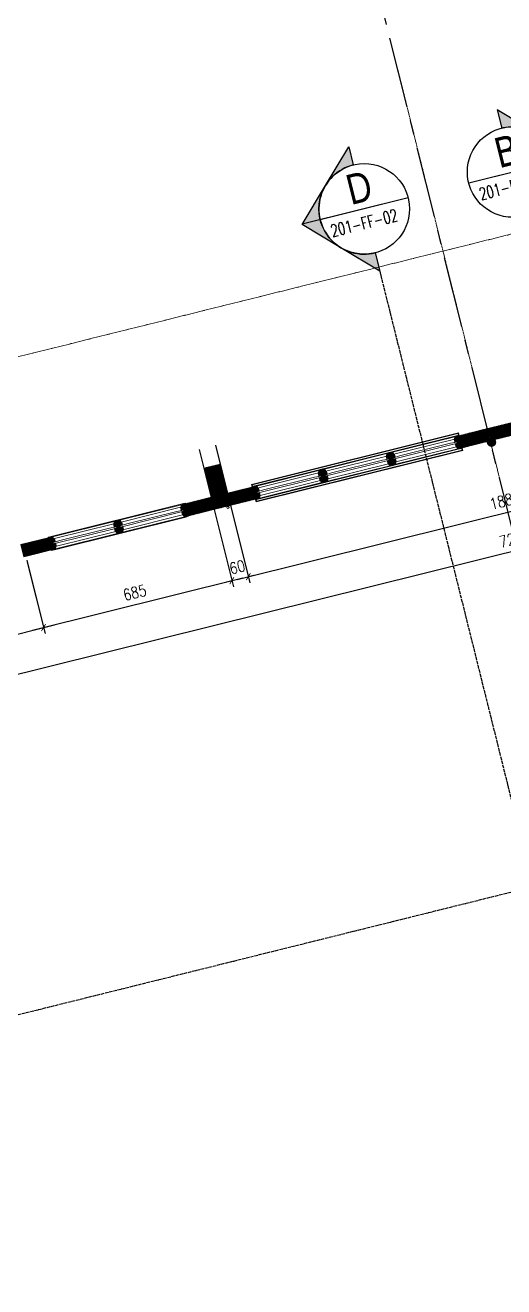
# Model space of a CAD drawing. Header units: inches. Extents: x 122939 to 389145, y 29603 to 529479.
# Drawn here: x 340435 to 342125, y 494745 to 499204 of the extents above; entities that cross this region are included whole.
import ezdxf

# ---------------------------------------------------------------- set-up
doc = ezdxf.new("R2010")
doc.units = ezdxf.units.IN
doc.header["$MEASUREMENT"] = 0
for name, pattern in [('ACAD_ISO04W100', [30, 24, -3, 0, -3]), ('ACAD_ISO10W100', [18, 12, -3, 0, -3]), ('CENTER', [2, 1.25, -0.25, 0.25, -0.25]), ('CENTERX2', [4, 2.5, -0.5, 0.5, -0.5]), ('PHANTOM-Z', [69.2, 60, -1.4, 2.5, -1.4, 2.5, -1.4])]:
    doc.linetypes.add(name, pattern=pattern)
for name, color, linetype in [('0 toilet wall finishing', 8, 'Continuous'), ('A-AXIS', 1, 'Continuous'), ('FURNITURE', 252, 'Continuous'), ('hatch', 8, 'Continuous'), ('Layer7', 8, 'Continuous')]:
    doc.layers.add(name, color=color, linetype=linetype)
for name, color, linetype, lineweight in [('a-cut', 30, 'PHANTOM-Z', 18), ('A-Dim-ID', 9, 'Continuous', 20), ('CUTTING LN', 162, 'ACAD_ISO10W100', 25), ('GRC', 41, 'Continuous', 0)]:
    doc.layers.add(name, color=color, linetype=linetype, lineweight=lineweight)
doc.styles.add('ID-ARIAL', font='arial.ttf')
doc.styles.add('ID-ROMA', font='ROMANS.shx', dxfattribs={"width": 0.8})
doc.styles.add('ST9', font='romans.shx', dxfattribs={"width": 0.8})
doc.dimstyles.new('DIM-20', dxfattribs={"dimscale": 1000, "dimtxt": 0.044, "dimasz": 0.035, "dimexe": 0.022, "dimexo": 0.022, "dimgap": 0.022, "dimtad": 1, "dimdec": 0, "dimzin": 0, "dimdsep": 46, "dimtxsty": 'ST9', "dimblk1": 'ARCHTICK', "dimblk2": 'ARCHTICK', "dimsah": 1, "dimcen": 0.088, "dimdle": 0.04, "dimclrd": 256, "dimclre": 256, "dimclrt": 3, "dimadec": 0, "dimazin": 0, "dimtfac": 1, "dimtdec": 0, "dimtix": 1, "dimtofl": 0, "dimtmove": 1, "dimatfit": 3, "dimldrblk": 'CLOSED', "dimfxl": 1, "dimtolj": 1, "dimtzin": 0, "dimarcsym": 0})
pattern_1 = [(135, (-4101.4994, -5827.568), (-1.76776695, -1.76776695), [])]
pattern_2 = [(135, (-3108.8667, -5827.568), (-1.76776695, -1.76776695), [])]
pattern_3 = [(135, (247.5, 0), (-1.76776695, -1.76776695), [])]

# ---------------------------------------------------------------- blocks, each defined once
blk = doc.blocks.new('XCROSS')
h = blk.add_hatch(color=6)
edge = h.paths.add_edge_path()
edge.add_arc((12259.1, 2162.8), 160, 90, 270)
edge.add_line((12259.1, 2002.8), (12259.1, 1936.5))
edge.add_line((12259.1, 1936.5), (12146, 2049.7))
edge.add_line((12146, 2049.7), (12032.8, 2162.8))
edge.add_line((12032.8, 2162.8), (12146, 2275.9))
edge.add_line((12146, 2275.9), (12259.1, 2389.1))
edge.add_line((12259.1, 2389.1), (12259.1, 2322.8))
h = blk.add_hatch(color=6)
edge = h.paths.add_edge_path()
edge.add_arc((12799.4, 2162.8), 160, -90, 90, ccw=False)
edge.add_line((12799.4, 2002.8), (12799.4, 1936.5))
edge.add_line((12799.4, 1936.5), (12912.5, 2049.7))
edge.add_line((12912.5, 2049.7), (13025.7, 2162.8))
edge.add_line((13025.7, 2162.8), (12912.5, 2275.9))
edge.add_line((12912.5, 2275.9), (12799.4, 2389.1))
edge.add_line((12799.4, 2389.1), (12799.4, 2322.8))
at = {"color": 181}
for p, q in [((12419.1, 2162.8, 0), (12099.1, 2162.8, 0)), ((12639.4, 2162.8, 0), (12959.4, 2162.8, 0))]:
    blk.add_line(p, q, dxfattribs=at)
at = {"color": 181, "elevation": 0}
for points in [[(12259.1, 2322.8, 1), (12259.1, 2002.8), (12259.1, 1936.5), (12146, 2049.7), (12032.8, 2162.8), (12146, 2275.9), (12259.1, 2389.1)], [(12799.4, 2322.8, -1), (12799.4, 2002.8), (12799.4, 1936.5), (12912.5, 2049.7), (13025.7, 2162.8), (12912.5, 2275.9), (12799.4, 2389.1)]]:
    blk.add_lwpolyline(points, format="xyb", close=True, dxfattribs=at)
at = {"color": 181}
for centre in [(12259.1, 2162.8, 0), (12799.4, 2162.8, 0)]:
    blk.add_circle(centre, 160, dxfattribs=at)
at = {"layer": 'A-AXIS', "elevation": 0}
for points in [[(12419.1, 2162.8), (12033.5, 2162.8)], [(12639.4, 2162.8), (13025, 2162.8)]]:
    blk.add_lwpolyline(points, dxfattribs=at)
at = {"layer": 'CUTTING LN', "linetype": 'ACAD_ISO04W100', "ltscale": 0.5}
for p, q in [((12259.1, 1980.9, 0), (12259.1, -4042.7, 0)), ((8286.1, -305.3, 0), (17078.1, -305.3, 0))]:
    blk.add_line(p, q, dxfattribs=at)
at = {"color": 254, "transparency": 16777216, "style": 'ID-ARIAL', "width": 0.8}
for s, p in [('D', (12216.6, 2186.8, 0)), ('B', (12756.9, 2186.8, 0))]:
    blk.add_text(s, height=106.8, rotation=360, dxfattribs=at).set_placement(p)
at = {"color": 0, "ltscale": 2, "transparency": 16777216, "style": 'ID-ROMA', "width": 0.7}
for s, p in [('201-FF-02', (12126.3, 2093.2, 0)), ('201-FF-01', (12666.6, 2093.2, 0))]:
    blk.add_text(s, height=42.72, rotation=360, dxfattribs=at).set_placement(p)
blk = doc.blocks.new('_ARCHTICK')
at = {"color": 0, "linetype": 'ByBlock', "const_width": 0.15}
blk.add_lwpolyline([(-0.5, -0.5), (0.5, 0.5)], dxfattribs=at)
blk = doc.blocks.new('*D53')
at = {"layer": 'A-Dim-ID', "lineweight": -2, "transparency": 16777216}
for p, q in [((340440.5, 497313.5), (340505.1, 497053.7)), ((338579.4, 496597.2), (340538.7, 497084.7)), ((338637.2, 496530.6), (338612.9, 496628.2))]:
    blk.add_line(p, q, dxfattribs=at)
at = {"layer": 'Defpoints', "color": 0, "transparency": 16777216}
for p in [(340435.2, 497334.8), (340499.8, 497075), (338642.5, 496509.3, 0)]:
    blk.add_point(p, dxfattribs=at)
at = {"layer": 'A-Dim-ID', "lineweight": -2, "transparency": 16777216, "xscale": 20, "yscale": 20, "zscale": 20}
for p, rotation in [((340499.8, 497075), 13.9714232829857), ((338618.2, 496606.9), 193.9714232829857)]:
    blk.add_blockref('_ARCHTICK', p, dxfattribs=dict(at, rotation=rotation))
at = {"layer": 'A-Dim-ID', "color": 3, "transparency": 16777216, "insert": (339548.9, 496881.7), "char_height": 40, "attachment_point": 5, "rotation": 13.9714, "style": 'ST9'}
blk.add_mtext('\\A1;1939', dxfattribs=at)
blk = doc.blocks.new('_CLOSED')
at = {"color": 0, "linetype": 'ByBlock'}
for p, q in [((-1, 0.17), (0, 0)), ((-1, 0.17), (-1, -0.17)), ((0, 0), (-1, -0.17)), ((0, 0), (-1, 0))]:
    blk.add_line(p, q, dxfattribs=at)
blk = doc.blocks.new('*D54')
at = {"layer": 'A-Dim-ID', "lineweight": -2, "transparency": 16777216}
for p, q in [((342941.1, 498175.5), (343061.9, 497689.8)), ((341107.5, 497719.3), (341228.4, 497233.6)), ((341184.2, 497245.3), (343095.4, 497720.8))]:
    blk.add_line(p, q, dxfattribs=at)
at = {"layer": 'Defpoints', "color": 0, "transparency": 16777216}
for p in [(342935.8, 498196.8), (341102.2, 497740.6), (343056.6, 497711.2)]:
    blk.add_point(p, dxfattribs=at)
at = {"layer": 'A-Dim-ID', "lineweight": -2, "transparency": 16777216, "xscale": 20, "yscale": 20, "zscale": 20}
for p, rotation in [((343056.6, 497711.2), 13.9714232829857), ((341223.1, 497255), 193.9714232829857)]:
    blk.add_blockref('_ARCHTICK', p, dxfattribs=dict(at, rotation=rotation))
at = {"layer": 'A-Dim-ID', "color": 3, "transparency": 16777216, "insert": (342129.7, 497523.8), "char_height": 40, "attachment_point": 5, "rotation": 13.9714, "style": 'ST9'}
blk.add_mtext('\\A1;1889', dxfattribs=at)
blk = doc.blocks.new('*D71')
at = {"layer": 'A-Dim-ID', "lineweight": -2, "transparency": 16777216}
for p, q in [((338612.7, 496463.2), (345734.9, 498235.2)), ((345689.9, 498250.2), (345701.4, 498204.2)), ((338651.2, 496474.4), (338646.2, 496494.2))]:
    blk.add_line(p, q, dxfattribs=at)
at = {"layer": 'Defpoints', "color": 0, "transparency": 16777216}
for p in [(345684.6, 498271.6, 0), (345696.1, 498225.5), (338656.5, 496453.1, 0)]:
    blk.add_point(p, dxfattribs=at)
at = {"layer": 'A-Dim-ID', "lineweight": -2, "transparency": 16777216, "xscale": 20, "yscale": 20, "zscale": 20}
for p, rotation in [((345696.1, 498225.5), 13.9714232829857), ((338651.5, 496472.9), 193.9714232829857)]:
    blk.add_blockref('_ARCHTICK', p, dxfattribs=dict(at, rotation=rotation))
at = {"layer": 'A-Dim-ID', "color": 3, "transparency": 16777216, "insert": (342163.7, 497389.9), "char_height": 40, "attachment_point": 5, "rotation": 13.9714, "style": 'ST9'}
blk.add_mtext('\\A1;7259', dxfattribs=at)
blk = doc.blocks.new('A$C276B60FF')
at = {"layer": 'FURNITURE', "color": 0, "lineweight": 5}
for p, q in [((4, -4.7, -468.2), (5.3, -3.4, -468.2)), ((4, -6.4, -468.2), (5.2, -5.2, -468.2)), ((5.2, -4.4, -468.2), (4.2, -4.9, -468.2)), ((5.1, -6.2, -468.2), (4.2, -6.6, -468.2)), ((8, -4.7, -468.2), (6.7, -3.4, -468.2)), ((6.8, -4.4, -468.2), (7.9, -4.9, -468.2)), ((8, -6.4, -468.2), (6.9, -5.2, -468.2)), ((6.9, -6.2, -468.2), (7.9, -6.6, -468.2))]:
    blk.add_line(p, q, dxfattribs=at)
at = {"layer": 'FURNITURE', "color": 0, "lineweight": 5, "elevation": -468.2}
for points in [[(3, -9.9), (3, -7.9, -0.371091), (3.5, -7.4, -0.011049), (5, -7.3, -0.011049)], [(7, -7.3, -0.01116), (8.5, -7.4, -0.382087), (9, -7.9), (9, -9, -0.302252), (8.7, -9.5, -0.080721), (3.5, -10.4, -0.418), (3, -9.9)], [(6.7, -3.4), (6.7, -2.9, 0.873613), (5.4, -3), (5.3, -3.4)]]:
    blk.add_lwpolyline(points, format="xyb", dxfattribs=at)
for points in [[(5.1, -6.2), (5, -7.3)], [(5.2, -4.4), (5.2, -5.2)], [(6.9, -5.2), (6.8, -4.4)], [(7, -7.3), (6.9, -6.2)]]:
    blk.add_lwpolyline(points, dxfattribs=at)
at = {"layer": 'FURNITURE', "color": 0, "lineweight": 5}
for centre, start, end in [((4.1, -4.8, -468.2), 141.1325, 292.0729), ((4.1, -6.5, -468.2), 141.1325, 292.0729), ((7.9, -4.8, -468.2), 247.9271, 38.8675), ((7.9, -6.5, -468.2), 247.9271, 38.8675)]:
    blk.add_arc(centre, 0.1, start, end, dxfattribs=at)
blk = doc.blocks.new('french door top')
at = {"lineweight": 0}
h = blk.add_hatch(dxfattribs=at)
h.set_pattern_fill('ANSI31', color=8, scale=20, angle=90)
h.paths.add_polyline_path([(5903.7, 5862.5), (6003.7, 5862.5), (6003.7, 5906.5), (5903.7, 5906.5)])
h = blk.add_hatch(dxfattribs=at)
h.set_pattern_fill('ANSI31', color=8, scale=20)
h.paths.add_polyline_path([(6003.7, 5860.5), (6013.7, 5860.5), (6013.7, 5887.5), (6023.7, 5887.5), (6023.7, 5898.5), (6021.7, 5898.5, 0.414214), (6013.7, 5906.5), (6013.7, 5908.5), (6003.7, 5908.5)])
h = blk.add_hatch(dxfattribs=at)
h.set_pattern_fill('ANSI31', color=8, scale=20)
edge = h.paths.add_edge_path()
edge.add_line((6251.2, 5860.5), (6251.2, 5887.5))
edge.add_line((6251.2, 5887.5), (6241.2, 5887.5))
edge.add_line((6241.2, 5887.5), (6241.2, 5898.5))
edge.add_line((6241.2, 5898.5), (6243.2, 5898.5))
edge.add_arc((6251.2, 5898.5), 8, 90, 180, ccw=False)
edge.add_line((6251.2, 5906.5), (6251.2, 5908.5))
edge.add_line((6251.2, 5908.5), (6261.2, 5908.5))
edge.add_line((6261.2, 5908.5), (6261.2, 5906.5))
edge.add_arc((6261.2, 5898.5), 8, 0, 90, ccw=False)
edge.add_line((6269.2, 5898.5), (6271.2, 5898.5))
edge.add_line((6271.2, 5898.5), (6271.2, 5887.5))
edge.add_line((6271.2, 5887.5), (6261.2, 5887.5))
edge.add_line((6261.2, 5887.5), (6261.2, 5860.5))
edge.add_line((6261.2, 5860.5), (6251.2, 5860.5))
h = blk.add_hatch(dxfattribs=at)
h.set_pattern_fill('ANSI31', color=8, scale=20)
h.set_pattern_definition([(45, (247.5, 0), (-1.76776695, 1.76776695), [])])
edge = h.paths.add_edge_path()
edge.add_line((6498.7, 5860.5), (6498.7, 5887.5))
edge.add_line((6498.7, 5887.5), (6488.7, 5887.5))
edge.add_line((6488.7, 5887.5), (6488.7, 5898.5))
edge.add_line((6488.7, 5898.5), (6490.7, 5898.5))
edge.add_arc((6498.7, 5898.5), 8, 90, 180, ccw=False)
edge.add_line((6498.7, 5906.5), (6498.7, 5908.5))
edge.add_line((6498.7, 5908.5), (6508.7, 5908.5))
edge.add_line((6508.7, 5908.5), (6508.7, 5906.5))
edge.add_arc((6508.7, 5898.5), 8, 0, 90, ccw=False)
edge.add_line((6516.7, 5898.5), (6518.7, 5898.5))
edge.add_line((6518.7, 5898.5), (6518.7, 5887.5))
edge.add_line((6518.7, 5887.5), (6508.7, 5887.5))
edge.add_line((6508.7, 5887.5), (6508.7, 5860.5))
edge.add_line((6508.7, 5860.5), (6498.7, 5860.5))
h = blk.add_hatch(dxfattribs=at)
h.set_pattern_fill('ANSI31', color=8, scale=20)
h.paths.add_polyline_path([(6736.2, 5898.5), (6738.2, 5898.5, -0.414214), (6746.2, 5906.5), (6746.2, 5908.5), (6756.2, 5908.5), (6756.2, 5860.5), (6746.2, 5860.5), (6746.2, 5887.5), (6736.2, 5887.5)])
h = blk.add_hatch(dxfattribs=at)
h.set_pattern_fill('ANSI31', color=8, scale=20, angle=90)
edge = h.paths.add_edge_path()
edge.add_line((6856.2, 5862.5), (6756.2, 5862.5))
edge.add_line((6756.2, 5862.5), (6756.2, 5906.5))
edge.add_line((6756.2, 5906.5), (6855.8, 5906.5))
edge.add_line((6855.8, 5906.5), (6855.8, 5862.5))
h = blk.add_hatch(dxfattribs=at)
h.set_pattern_fill('ANSI31', color=8, scale=20, angle=90)
h.paths.add_polyline_path([(6023.7, 5881.5), (6013.7, 5881.5), (6013.7, 5862.5, 0.414214), (6021.7, 5870.5), (6023.7, 5870.5)])
h = blk.add_hatch(dxfattribs=at)
h.set_pattern_fill('ANSI31', color=8, scale=20, angle=90)
edge = h.paths.add_edge_path()
edge.add_line((6251.2, 5862.5), (6251.2, 5881.5))
edge.add_line((6251.2, 5881.5), (6241.2, 5881.5))
edge.add_line((6241.2, 5881.5), (6241.2, 5870.5))
edge.add_line((6241.2, 5870.5), (6243.2, 5870.5))
edge.add_arc((6251.2, 5870.5), 8, 180, 270)
h = blk.add_hatch(dxfattribs=at)
h.set_pattern_fill('ANSI31', color=8, scale=20, angle=90)
edge = h.paths.add_edge_path()
edge.add_line((6261.2, 5862.5), (6261.2, 5881.5))
edge.add_line((6261.2, 5881.5), (6271.2, 5881.5))
edge.add_line((6271.2, 5881.5), (6271.2, 5870.5))
edge.add_line((6271.2, 5870.5), (6269.2, 5870.5))
edge.add_arc((6261.2, 5870.5), 8, -90, 0, ccw=False)
h = blk.add_hatch(dxfattribs=at)
h.set_pattern_fill('ANSI31', color=8, scale=20, angle=90)
h.set_pattern_definition(pattern_3)
edge = h.paths.add_edge_path()
edge.add_line((6498.7, 5862.5), (6498.7, 5881.5))
edge.add_line((6498.7, 5881.5), (6488.7, 5881.5))
edge.add_line((6488.7, 5881.5), (6488.7, 5870.5))
edge.add_line((6488.7, 5870.5), (6490.7, 5870.5))
edge.add_arc((6498.7, 5870.5), 8, 180, 270)
h = blk.add_hatch(dxfattribs=at)
h.set_pattern_fill('ANSI31', color=8, scale=20, angle=90)
h.set_pattern_definition(pattern_3)
edge = h.paths.add_edge_path()
edge.add_line((6508.7, 5862.5), (6508.7, 5881.5))
edge.add_line((6508.7, 5881.5), (6518.7, 5881.5))
edge.add_line((6518.7, 5881.5), (6518.7, 5870.5))
edge.add_line((6518.7, 5870.5), (6516.7, 5870.5))
edge.add_arc((6508.7, 5870.5), 8, -90, 0, ccw=False)
h = blk.add_hatch(dxfattribs=at)
h.set_pattern_fill('ANSI31', color=8, scale=20, angle=90)
h.paths.add_polyline_path([(6736.2, 5881.5), (6746.2, 5881.5), (6746.2, 5862.5, -0.414214), (6738.2, 5870.5), (6736.2, 5870.5)])
at = {"color": 8, "lineweight": 0}
for p, q in [((6746.2, 5908.5), (6013.7, 5908.5)), ((6251.2, 5906.5), (6013.7, 5906.5)), ((6243.2, 5898.5), (6021.7, 5898.5)), ((6498.7, 5906.5), (6261.2, 5906.5)), ((6490.7, 5898.5), (6269.2, 5898.5)), ((6746.2, 5906.5), (6508.7, 5906.5)), ((6736.2, 5898.5), (6516.7, 5898.5)), ((6251.2, 5862.5), (6013.7, 5862.5)), ((6746.2, 5860.5), (6013.7, 5860.5)), ((6243.2, 5870.5), (6021.7, 5870.5)), ((6498.7, 5862.5), (6261.2, 5862.5)), ((6490.7, 5870.5), (6269.2, 5870.5)), ((6746.2, 5862.5), (6508.7, 5862.5)), ((6736.2, 5870.5), (6516.7, 5870.5))]:
    blk.add_line(p, q, dxfattribs=at)
at = {"color": 0, "lineweight": -2, "elevation": 0}
for points in [[(5903.7, 5862.5), (6003.7, 5862.5), (6003.7, 5906.5), (5903.7, 5906.5), (5903.7, 5862.5)], [(6856.2, 5862.5), (6756.2, 5862.5), (6756.2, 5906.5), (6855.8, 5906.5), (6855.8, 5862.5)]]:
    blk.add_lwpolyline(points, dxfattribs=at)
for points in [[(6013.7, 5860.5), (6003.7, 5860.5), (6003.7, 5908.5), (6013.7, 5908.5), (6013.7, 5906.5, -0.414214), (6021.7, 5898.5), (6023.7, 5898.5), (6023.7, 5887.5), (6013.7, 5887.5), (6013.7, 5860.5)], [(6746.2, 5860.5), (6756.2, 5860.5), (6756.2, 5908.5), (6746.2, 5908.5), (6746.2, 5906.5, 0.414214), (6738.2, 5898.5), (6736.2, 5898.5), (6736.2, 5887.5), (6746.2, 5887.5), (6746.2, 5860.5)], [(6013.7, 5862.5), (6013.7, 5881.5), (6023.7, 5881.5), (6023.7, 5870.5), (6021.7, 5870.5, -0.414214), (6013.7, 5862.5, 1)], [(6251.2, 5862.5), (6251.2, 5881.5), (6241.2, 5881.5), (6241.2, 5870.5), (6243.2, 5870.5, 0.414214), (6251.2, 5862.5, -1)], [(6261.2, 5862.5), (6261.2, 5881.5), (6271.2, 5881.5), (6271.2, 5870.5), (6269.2, 5870.5, -0.414214), (6261.2, 5862.5, 1)], [(6746.2, 5862.5), (6746.2, 5881.5), (6736.2, 5881.5), (6736.2, 5870.5), (6738.2, 5870.5, 0.414214), (6746.2, 5862.5, -1)]]:
    blk.add_lwpolyline(points, format="xyb", dxfattribs=at)
at = {"color": 0, "elevation": 0}
for points in [[(6040, 5887.7), (6015.7, 5885.7), (6015.7, 5881.7), (6249.2, 5881.7), (6249.2, 5885.7), (6225, 5887.7)], [(6535, 5887.7), (6510.7, 5885.7), (6510.7, 5881.7), (6744.2, 5881.7), (6744.2, 5885.7), (6720, 5887.7)]]:
    blk.add_lwpolyline(points, close=True, dxfattribs=at)
at = {"color": 0, "lineweight": -2, "elevation": 0}
blk.add_lwpolyline([(6251.2, 5860.5), (6251.2, 5887.5), (6241.2, 5887.5), (6241.2, 5898.5), (6243.2, 5898.5, -0.414214), (6251.2, 5906.5), (6251.2, 5908.5), (6261.2, 5908.5), (6261.2, 5906.5, -0.414214), (6269.2, 5898.5), (6271.2, 5898.5), (6271.2, 5887.5), (6261.2, 5887.5), (6261.2, 5860.5)], format="xyb", close=True, dxfattribs=at)
at = {"color": 0}
blk.add_lwpolyline([(6287.5, 5887.7), (6263.2, 5885.7), (6263.2, 5881.7), (6496.7, 5881.7), (6496.7, 5885.7), (6472.5, 5887.7)], close=True, dxfattribs=at)
at = {"color": 0, "lineweight": -2}
blk.add_lwpolyline([(6508.7, 5860.5), (6508.7, 5887.5), (6518.7, 5887.5), (6518.7, 5898.5), (6516.7, 5898.5, 0.414214), (6508.7, 5906.5), (6508.7, 5908.5), (6498.7, 5908.5), (6498.7, 5906.5, 0.414214), (6490.7, 5898.5), (6488.7, 5898.5), (6488.7, 5887.5), (6498.7, 5887.5), (6498.7, 5860.5)], format="xyb", close=True, dxfattribs=at)
for points in [[(6498.7, 5862.5), (6498.7, 5881.5), (6488.7, 5881.5), (6488.7, 5870.5), (6490.7, 5870.5, 0.414214), (6498.7, 5862.5, -1)], [(6508.7, 5862.5), (6508.7, 5881.5), (6518.7, 5881.5), (6518.7, 5870.5), (6516.7, 5870.5, -0.414214), (6508.7, 5862.5, 1)]]:
    blk.add_lwpolyline(points, format="xyb", dxfattribs=at)
blk = doc.blocks.new('A$C419e398c')
at = {"lineweight": 0}
h = blk.add_hatch(dxfattribs=at)
h.set_pattern_fill('ANSI31', color=8, scale=20, angle=90)
h.set_pattern_definition(pattern_1)
h.paths.add_polyline_path([(103.3, 416.3), (203.3, 416.3), (203.3, 372.3), (103.3, 372.3)])
h = blk.add_hatch(dxfattribs=at)
h.set_pattern_fill('ANSI31', color=8, scale=20)
h.set_pattern_definition([(45, (-3359.5162, -5827.568), (-1.76776695, 1.76776695), [])])
h.paths.add_polyline_path([(223.3, 380.3), (221.3, 380.3, -0.414214), (213.3, 372.3), (213.3, 370.3), (203.3, 370.3), (203.3, 418.3), (213.3, 418.3), (213.3, 391.3), (223.3, 391.3)])
h = blk.add_hatch(dxfattribs=at)
h.set_pattern_fill('ANSI31', color=8, scale=20, angle=90)
h.set_pattern_definition([(135, (-3359.5162, -5827.568), (-1.76776695, -1.76776695), [])])
h.paths.add_polyline_path([(223.3, 397.3), (213.3, 397.3), (213.3, 416.3, -0.414214), (221.3, 408.3), (223.3, 408.3)])
h = blk.add_hatch(dxfattribs=at)
h.set_pattern_fill('ANSI31', color=8, scale=20)
h.set_pattern_definition([(45, (-3108.8667, -5827.568), (-1.76776695, 1.76776695), [])])
edge = h.paths.add_edge_path()
edge.add_line((457.6, 418.3), (457.6, 391.3))
edge.add_line((457.6, 391.3), (467.6, 391.3))
edge.add_line((467.6, 391.3), (467.6, 380.3))
edge.add_line((467.6, 380.3), (465.6, 380.3))
edge.add_arc((457.6, 380.3), 8, -90.0001, -0.0001, ccw=False)
edge.add_line((457.6, 372.3), (457.6, 370.3))
edge.add_line((457.6, 370.3), (447.6, 370.3))
edge.add_line((447.6, 370.3), (447.6, 372.3))
edge.add_arc((447.6, 380.3), 8, -180.0001, -90.0001, ccw=False)
edge.add_line((439.6, 380.3), (437.6, 380.3))
edge.add_line((437.6, 380.3), (437.6, 391.3))
edge.add_line((437.6, 391.3), (447.6, 391.3))
edge.add_line((447.6, 391.3), (447.6, 418.3))
edge.add_line((447.6, 418.3), (457.6, 418.3))
h = blk.add_hatch(dxfattribs=at)
h.set_pattern_fill('ANSI31', color=8, scale=20, angle=90)
h.set_pattern_definition(pattern_2)
edge = h.paths.add_edge_path()
edge.add_line((447.6, 416.3), (447.6, 397.3))
edge.add_line((447.6, 397.3), (437.6, 397.3))
edge.add_line((437.6, 397.3), (437.6, 408.3))
edge.add_line((437.6, 408.3), (439.6, 408.3))
edge.add_arc((447.6, 408.3), 8, -270.0001, -180.0001, ccw=False)
h = blk.add_hatch(dxfattribs=at)
h.set_pattern_fill('ANSI31', color=8, scale=20, angle=90)
h.set_pattern_definition(pattern_2)
edge = h.paths.add_edge_path()
edge.add_line((457.6, 416.3), (457.6, 397.3))
edge.add_line((457.6, 397.3), (467.6, 397.3))
edge.add_line((467.6, 397.3), (467.6, 408.3))
edge.add_line((467.6, 408.3), (465.6, 408.3))
edge.add_arc((457.6, 408.3), 8, -0.0001, 89.9999)
h = blk.add_hatch(dxfattribs=at)
h.set_pattern_fill('ANSI31', color=8, scale=20)
h.set_pattern_definition([(45, (-4103.5846, -5827.568), (-1.76776695, 1.76776695), [])])
h.paths.add_polyline_path([(682.1, 380.3), (684.1, 380.3, 0.414214), (692.1, 372.3), (692.1, 370.3), (702.1, 370.3), (702.1, 418.3), (692.1, 418.3), (692.1, 391.3), (682.1, 391.3)])
h = blk.add_hatch(dxfattribs=at)
h.set_pattern_fill('ANSI31', color=8, scale=20, angle=90)
h.set_pattern_definition([(135, (-4103.5846, -5827.568), (-1.76776695, -1.76776695), [])])
h.paths.add_polyline_path([(682.1, 397.3), (692.1, 397.3), (692.1, 416.3, 0.414214), (684.1, 408.3), (682.1, 408.3)])
h = blk.add_hatch(dxfattribs=at)
h.set_pattern_fill('ANSI31', color=8, scale=20, angle=90)
h.set_pattern_definition(pattern_1)
h.paths.add_polyline_path([(802, 416.3), (702, 416.3), (702, 372.3), (802, 372.3)])
h = blk.add_hatch(dxfattribs=at)
h.set_pattern_fill('ANSI31', color=8, scale=20, angle=90)
h.set_pattern_definition(pattern_1)
h.paths.add_polyline_path([(795.3, 372.3), (795.3, 266.3), (855.3, 266.3), (855.3, 369.3), (850.3, 369.3), (850.3, 363.3), (848.3, 363.3), (848.3, 369.3), (843.3, 369.3), (843.3, 416.3), (802, 416.3), (802, 372.3)])
h = blk.add_hatch(dxfattribs=at)
h.set_pattern_fill('ANSI31', color=8, scale=20)
h.set_pattern_definition([(45, (-4101.4994, -5827.568), (-1.76776695, 1.76776695), [])])
edge = h.paths.add_edge_path()
edge.add_line((1802.2, 416.3), (1818.5, 416.3))
edge.add_line((1818.5, 416.3), (1818.5, 427.3))
edge.add_line((1818.5, 427.3), (1816.5, 427.3))
edge.add_arc((1808.5, 427.3), 8, -0.0001, 89.9999)
edge.add_line((1808.5, 435.3), (1808.5, 437.3))
edge.add_line((1808.5, 437.3), (1798.5, 437.3))
edge.add_line((1798.5, 437.3), (1798.5, 435.3))
edge.add_arc((1798.5, 427.3), 8, 89.9999, 179.9999)
edge.add_line((1790.5, 427.3), (1788.5, 427.3))
edge.add_line((1788.5, 427.3), (1788.5, 418.3))
edge.add_line((1788.5, 418.3), (1798.5, 418.3))
edge.add_line((1798.5, 418.3), (1802.2, 418.3))
edge.add_line((1802.2, 418.3), (1802.2, 416.3))
at = {"color": 8, "lineweight": 0}
for p, q in [((692, 418.3, 0), (213.3, 418.3, 0)), ((447.6, 416.3, 0), (213.3, 416.3, 0)), ((439.6, 408.3, 0), (223.3, 408.3, 0)), ((692, 416.3, 0), (457.6, 416.3, 0)), ((682, 408.3, 0), (465.6, 408.3, 0)), ((447.6, 372.3, 0), (213.3, 372.3, 0)), ((695.5, 370.3, 0), (213.3, 370.3, 0)), ((439.6, 380.3, 0), (223.3, 380.3, 0)), ((692, 372.3, 0), (457.6, 372.3, 0)), ((682, 380.3, 0), (465.6, 380.3, 0))]:
    blk.add_line(p, q, dxfattribs=at)
at = {"color": 0, "lineweight": -2}
blk.add_line((459, 407.8, 0), (459, 407.8, 0), dxfattribs=at)
at = {"color": 252}
for p, q in [((841.6, 417.8, 0), (841.6, 385.2, 0)), ((843.3, 385.2, 0), (843.3, 416.8, 0)), ((845.7, 385.2, 0), (845.7, 416.8, 0)), ((847.4, 417.8, 0), (847.4, 385.2, 0))]:
    blk.add_line(p, q, dxfattribs=at)
at = {"color": 0, "lineweight": -2, "elevation": 0}
for points in [[(103.3, 416.3), (203.3, 416.3), (203.3, 372.3), (103.3, 372.3), (103.3, 416.3)], [(802, 416.3), (702, 416.3), (702, 372.3), (802, 372.3), (802, 416.3)]]:
    blk.add_lwpolyline(points, dxfattribs=at)
for points in [[(213.3, 418.3), (203.3, 418.3), (203.3, 370.3), (213.3, 370.3), (213.3, 372.3, 0.414214), (221.3, 380.3), (223.3, 380.3), (223.3, 391.3), (213.3, 391.3), (213.3, 418.3)], [(213.3, 416.3), (213.3, 397.3), (223.3, 397.3), (223.3, 408.3), (221.3, 408.3, 0.414214), (213.3, 416.3, -1)], [(447.6, 416.3), (447.6, 397.3), (437.6, 397.3), (437.6, 408.3), (439.6, 408.3, -0.414214), (447.6, 416.3, 1)], [(457.6, 416.3), (457.6, 397.3), (467.6, 397.3), (467.6, 408.3), (465.6, 408.3, 0.414214), (457.6, 416.3, -1)], [(692, 418.3), (702, 418.3), (702, 370.3), (692, 370.3), (692, 372.3, -0.414214), (684, 380.3), (682, 380.3), (682, 391.3), (692, 391.3), (692, 418.3)], [(692, 416.3), (692, 397.3), (682, 397.3), (682, 408.3), (684, 408.3, -0.414214), (692, 416.3, 1)]]:
    blk.add_lwpolyline(points, format="xyb", dxfattribs=at)
for points in [[(447.6, 418.3), (447.6, 391.3), (437.6, 391.3), (437.6, 380.3), (439.6, 380.3, 0.414214), (447.6, 372.3), (447.6, 370.3), (457.6, 370.3), (457.6, 372.3, 0.414214), (465.6, 380.3), (467.6, 380.3), (467.6, 391.3), (457.6, 391.3), (457.6, 418.3)], [(1802.2, 416.3), (1802.2, 416.3), (1818.5, 416.3), (1818.5, 427.3), (1816.5, 427.3, 0.414214), (1808.5, 435.3), (1808.5, 437.3), (1798.5, 437.3), (1798.5, 435.3, 0.414214), (1790.5, 427.3), (1788.5, 427.3), (1788.5, 418.3), (1798.5, 418.3), (1802.2, 418.3)]]:
    blk.add_lwpolyline(points, format="xyb", close=True, dxfattribs=at)
blk.add_lwpolyline([(795.3, 372.3), (795.3, 266.3), (855.3, 266.3), (855.3, 369.3), (850.3, 369.3), (850.3, 363.3), (848.3, 363.3), (848.3, 369.3), (843.3, 369.3), (843.3, 416.3), (802, 416.3), (802, 372.3)], close=True, dxfattribs=at)
at = {"color": 8, "lineweight": 0, "elevation": 0}
for points in [[(945.3, 416.3), (945.3, 426.3), (1697.8, 426.3), (1697.8, 416.3)], [(947.3, 418.3), (947.3, 424.3), (1695.8, 424.3), (1695.8, 418.3)], [(945.3, 372.3), (945.3, 362.3), (1697.8, 362.3), (1697.8, 372.3)], [(947.3, 370.3), (947.3, 364.3), (1695.8, 364.3), (1695.8, 370.3)]]:
    blk.add_lwpolyline(points, dxfattribs=at)
at = {"color": 0, "elevation": 0}
for points in [[(239.5, 391.1), (215.3, 393.1), (215.3, 397.1), (445.6, 397.1), (445.6, 393.1), (421.4, 391.1)], [(665.7, 391.1), (690, 393.1), (690, 397.1), (459.6, 397.1), (459.6, 393.1), (483.9, 391.1)]]:
    blk.add_lwpolyline(points, close=True, dxfattribs=at)
at = {"color": 252}
for radius in [4.31, 3.53]:
    blk.add_circle((844.5, 421, 0), radius, dxfattribs=at)
at = {"color": 0, "rotation": 179.999884685727}
blk.add_blockref('french door top', (7701.5, 6278.8, 0), dxfattribs=at)
at = {"color": 0, "xscale": -1, "rotation": 179.9998846857269}
blk.add_blockref('french door top', (-4101.5, 6278.8, 0), dxfattribs=at)
at = {"xscale": -1, "rotation": 179.9998846857269}
blk.add_blockref('A$C276B60FF', (843.3, 362, 468.2), dxfattribs=at)
blk = doc.blocks.new('floor plan')
at = {"xscale": -1, "rotation": 179.9997670953166}
blk.add_blockref('A$C419e398c', (-1831.9, -152.3, 0), dxfattribs=at)
blk = doc.blocks.new('*D189')
at = {"layer": 'A-Dim-ID', "lineweight": -2, "transparency": 16777216}
for p, q in [((341049.3, 497704.8), (341170.1, 497219.1)), ((340442.4, 497305.8), (340505.1, 497053.7)), ((340461, 497065.4), (341203.6, 497250.2))]:
    blk.add_line(p, q, dxfattribs=at)
at = {"layer": 'Defpoints', "color": 0, "transparency": 16777216}
for p in [(341044, 497726.1), (340437.1, 497327.1), (341164.8, 497240.5)]:
    blk.add_point(p, dxfattribs=at)
at = {"layer": 'A-Dim-ID', "lineweight": -2, "transparency": 16777216, "xscale": 20, "yscale": 20, "zscale": 20}
for p, rotation in [((341164.8, 497240.5), 13.9714232829857), ((340499.8, 497075), 193.9714232829857)]:
    blk.add_blockref('_ARCHTICK', p, dxfattribs=dict(at, rotation=rotation))
at = {"layer": 'A-Dim-ID', "color": 3, "transparency": 16777216, "insert": (340822.2, 497198.5), "char_height": 40, "attachment_point": 5, "rotation": 13.9714, "style": 'ST9'}
blk.add_mtext('\\A1;685', dxfattribs=at)
blk = doc.blocks.new('*D367')
at = {"layer": 'A-Dim-ID', "lineweight": -2, "transparency": 16777216}
for p, q in [((341049.3, 497704.8), (341170.1, 497219.1)), ((341107.5, 497719.3), (341228.4, 497233.6)), ((341223.1, 497255), (341242.5, 497259.8)), ((341164.8, 497240.5), (341145.4, 497235.7))]:
    blk.add_line(p, q, dxfattribs=at)
at = {"layer": 'Defpoints', "color": 0, "transparency": 16777216}
for p in [(341102.2, 497740.6), (341044, 497726.1), (341223.1, 497255)]:
    blk.add_point(p, dxfattribs=at)
at = {"layer": 'A-Dim-ID', "lineweight": -2, "transparency": 16777216, "xscale": 20, "yscale": 20, "zscale": 20}
for p, rotation in [((341164.8, 497240.5), 13.9714232829857), ((341223.1, 497255), 193.9714232829857)]:
    blk.add_blockref('_ARCHTICK', p, dxfattribs=dict(at, rotation=rotation))
at = {"layer": 'A-Dim-ID', "color": 3, "transparency": 16777216, "insert": (341183.8, 497288.5), "char_height": 40, "attachment_point": 5, "rotation": 13.9714, "style": 'ST9'}
blk.add_mtext('\\A1;60', dxfattribs=at)

msp = doc.modelspace()

# ---------------------------------------------------------------- linework, layer by layer
at = {"layer": 'Layer7', "linetype": 'CENTERX2', "lineweight": 0, "ltscale": 3}
msp.add_line((343380.258, 492498.542, 0), (341751.178, 499046.335, 0), dxfattribs=at)

# ---------------------------------------------------------------- block references
at = {"layer": '0 toilet wall finishing', "rotation": 13.97142328298568}
msp.add_blockref('XCROSS', (330258.149, 493495.94, 0), dxfattribs=at)

# ---------------------------------------------------------------- dimensions: what is measured, and where the dimension line sits
at = {"layer": 'A-Dim-ID'}
for base, p1, p2, picture, middle in [((345696.056, 498225.516, 0), (338656.462, 496453.092, 0), (345684.595, 498271.58, 0), '*D71', (342163.66, 497389.942, 0)), ((343056.627, 497711.174, 0), (341102.23, 497740.615, 0), (342935.803, 498196.801, 0), '*D54', (342129.7, 497523.836, 0)), ((340499.836, 497075.048, 0), (338642.483, 496509.281, 0), (340435.203, 497334.83, 0), '*D53', (339548.875, 496881.731, 0))]:
    dim = msp.add_linear_dim(base=base, p1=p1, p2=p2, angle=13.971423, dimstyle='DIM-20', override={"dimtxt": 0.04, "dimasz": 0.02}, dxfattribs=at)
    dim.commit()
    dim.dimension.update_dxf_attribs({"geometry": picture, "text_midpoint": middle})

# ---------------------------------------------------------------- next in the draw order: block references
at = {"layer": 'GRC', "rotation": 13.9714232829857}
msp.add_blockref('floor plan', (341970.824, 498294.599, 0), dxfattribs=at)

# ---------------------------------------------------------------- next in the draw order: linework, layer by layer
at = {"layer": 'a-cut'}
msp.add_line((337174.996, 497227.239, 0), (346568.626, 499564.358, 0), dxfattribs=at)
at = {"layer": 'hatch', "linetype": 'CENTER', "ltscale": 200}
msp.add_line((342556.276, 495810.351, 0.001), (338368.096, 512643.987, 0.001), dxfattribs=at)

# ---------------------------------------------------------------- next in the draw order: dimensions: what is measured, and where the dimension line sits
at = {"layer": 'A-Dim-ID'}
for base, p1, p2, picture, middle in [((341223.054, 497254.984, 0), (341044.005, 497726.129, 0), (341102.23, 497740.615, 0), '*D367', (341183.801, 497288.498, 0)), ((341164.829, 497240.498, 0), (340437.121, 497327.12, 0), (341044.005, 497726.129, 0), '*D189', (340822.192, 497198.531, 0))]:
    dim = msp.add_linear_dim(base=base, p1=p1, p2=p2, angle=13.971423, dimstyle='DIM-20', override={"dimtxt": 0.04, "dimasz": 0.02}, dxfattribs=at)
    dim.commit()
    dim.dimension.update_dxf_attribs({"geometry": picture, "text_midpoint": middle})

doc.saveas('drawing.dxf')
